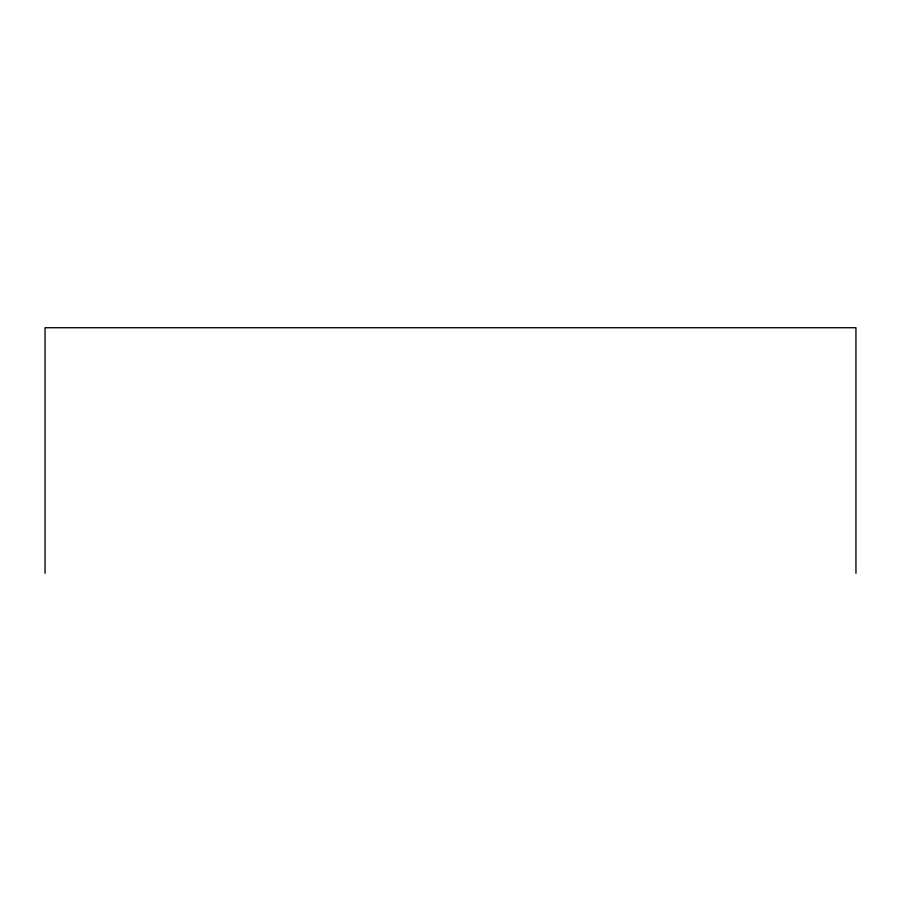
<?xml version="1.0" encoding="UTF-8"?>
<svg xmlns="http://www.w3.org/2000/svg" width="901" height="901" viewBox="0 0 901 901"><rect width="100%" height="100%" fill="white"/><g stroke="black" fill="none" stroke-linecap="round" stroke-linejoin="round"><path stroke-width="1.35" d="M855.95 573.273L855.95 327.727L45.05 327.727L45.05 573.273"/></g></svg>
